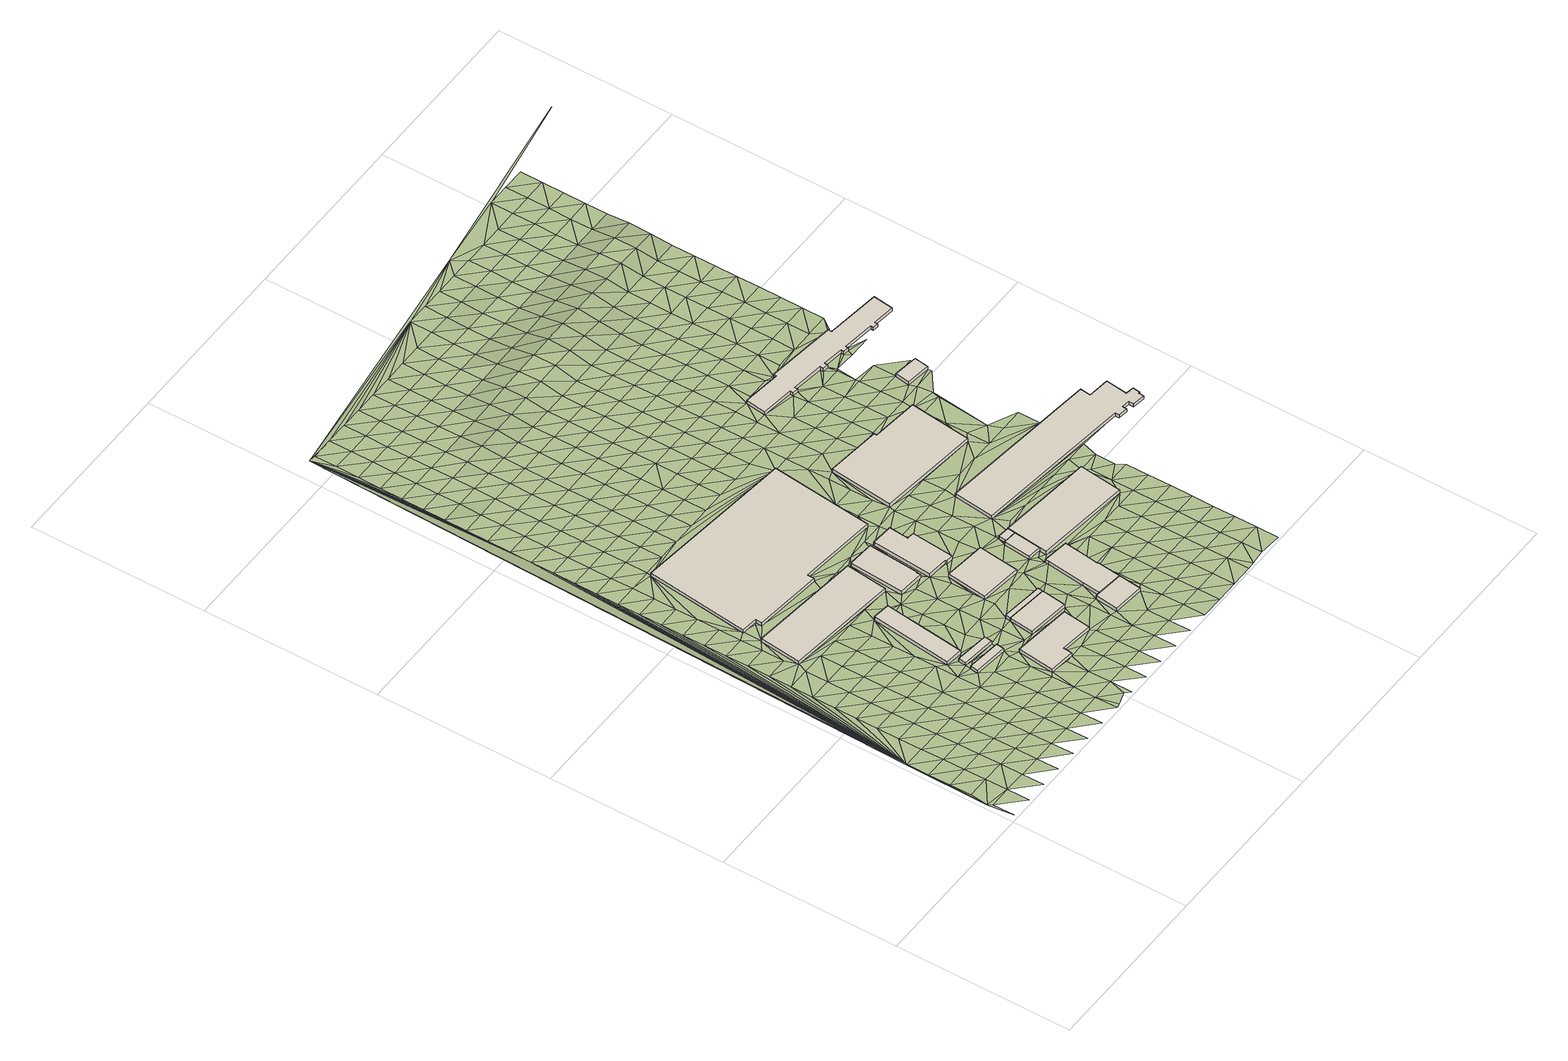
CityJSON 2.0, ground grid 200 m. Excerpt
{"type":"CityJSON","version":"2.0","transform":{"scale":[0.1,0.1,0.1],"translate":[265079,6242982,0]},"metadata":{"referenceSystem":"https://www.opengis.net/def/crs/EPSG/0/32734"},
"CityObjects":{
"building1":{"type":"Building","attributes":{"building":"industrial","building:levels":"1","footprint":{"type":"Polygon"},"plus_code":"C7X3XXXX+XMX","ground_height":4.06,"building_height":4.1,"roof_height":8.16},"geometry":[{"type":"Solid","lod":"1","boundaries":[[[[0,1,2,3]],[[1,4,5,2]],[[4,6,7,5]],[[6,0,3,7]],[[3,2,5,7]],[[6,4,1,0]]]]}]},
"building2":{"type":"Building","attributes":{"building":"industrial","building:levels":"1","footprint":{"type":"Polygon"},"plus_code":"C7X5XQX2+XPX","ground_height":4.06,"building_height":4.1,"roof_height":8.16},"geometry":[{"type":"Solid","lod":"1","boundaries":[[[[8,9,10,11]],[[9,12,13,10]],[[12,14,15,13]],[[14,8,11,15]],[[11,10,13,15]],[[14,12,9,8]]]]}]},
"building3":{"type":"Building","attributes":{"building":"yes","building:levels":"1","footprint":{"type":"Polygon"},"plus_code":"C5X5X9XC+XXW","ground_height":2.89,"building_height":4.1,"roof_height":6.99},"geometry":[{"type":"Solid","lod":"1","boundaries":[[[[16,17,18,19]],[[17,20,21,18]],[[20,22,23,21]],[[22,16,19,23]],[[19,18,21,23]],[[22,20,17,16]]]]}]},
"building4":{"type":"Building","attributes":{"building":"industrial","building:levels":"1","footprint":{"type":"Polygon"},"plus_code":"C6XCXPXF+XRR","ground_height":3.69,"building_height":4.1,"roof_height":7.79},"geometry":[{"type":"Solid","lod":"1","boundaries":[[[[24,25,26,27]],[[25,28,29,26]],[[28,30,31,29]],[[30,32,33,31]],[[32,34,35,33]],[[34,36,37,35]],[[36,38,39,37]],[[38,24,27,39]],[[27,26,29,31,33,35,37,39]],[[38,36,34,32,30,28,25,24]]]]}]},
"building5":{"type":"Building","attributes":{"building":"yes","building:levels":"1","footprint":{"type":"Polygon"},"plus_code":"C9XWXHXW+XPR","ground_height":4.62,"building_height":4.1,"roof_height":8.72},"geometry":[{"type":"Solid","lod":"1","boundaries":[[[[40,41,42,43]],[[41,44,45,42]],[[44,46,47,45]],[[46,48,49,47]],[[48,50,51,49]],[[50,40,43,51]],[[43,42,45,47,49,51]],[[50,48,46,44,41,40]]]]}]},
"building6":{"type":"Building","attributes":{"building":"yes","building:levels":"1","footprint":{"type":"Polygon"},"plus_code":"CCXXXHXQ+XCX","ground_height":4.51,"building_height":4.1,"roof_height":8.61},"geometry":[{"type":"Solid","lod":"1","boundaries":[[[[52,53,54,55]],[[53,56,57,54]],[[56,58,59,57]],[[58,52,55,59]],[[55,54,57,59]],[[58,56,53,52]]]]}]},
"building7":{"type":"Building","attributes":{"building":"industrial","building:levels":"1","footprint":{"type":"Polygon"},"plus_code":"C7X3X4X7+XXX","ground_height":2.41,"building_height":4.1,"roof_height":6.51},"geometry":[{"type":"Solid","lod":"1","boundaries":[[[[60,61,62,63]],[[61,64,65,62]],[[64,66,67,65]],[[66,68,69,67]],[[68,70,71,69]],[[70,72,73,71]],[[72,74,75,73]],[[74,60,63,75]],[[63,62,65,67,69,71,73,75]],[[74,72,70,68,66,64,61,60]]]]}]},
"building8":{"type":"Building","attributes":{"building":"yes","building:levels":"1","footprint":{"type":"Polygon"},"plus_code":"CFX3XHX5+XVV","ground_height":4.48,"building_height":4.1,"roof_height":8.58},"geometry":[{"type":"Solid","lod":"1","boundaries":[[[[53,52,55,54]],[[52,76,77,55]],[[76,78,79,77]],[[78,53,54,79]],[[54,55,77,79]],[[78,76,52,53]]]]}]},
"building9":{"type":"Building","attributes":{"building":"industrial","building:levels":"1","footprint":{"type":"Polygon"},"plus_code":"C9X8X9XC+X3X","ground_height":3.41,"building_height":4.1,"roof_height":7.51},"geometry":[{"type":"Solid","lod":"1","boundaries":[[[[80,81,82,83]],[[81,84,85,82]],[[84,86,87,85]],[[86,88,89,87]],[[88,90,91,89]],[[90,80,83,91]],[[83,82,85,87,89,91]],[[90,88,86,84,81,80]]]]}]},
"building10":{"type":"Building","attributes":{"building":"yes","building:levels":"1","footprint":{"type":"Polygon"},"plus_code":"CFXMXVXC+XCX","ground_height":4.25,"building_height":4.1,"roof_height":8.35},"geometry":[{"type":"Solid","lod":"1","boundaries":[[[[92,93,94,95]],[[93,96,97,94]],[[96,98,99,97]],[[98,92,95,99]],[[95,94,97,99]],[[98,96,93,92]]]]}]},
"building11":{"type":"Building","attributes":{"building":"industrial","building:levels":"1","footprint":{"type":"Polygon"},"plus_code":"CFX3XFXR+XGW","ground_height":3.68,"building_height":4.1,"roof_height":7.78},"geometry":[{"type":"Solid","lod":"1","boundaries":[[[[100,101,102,103]],[[101,104,105,102]],[[104,106,107,105]],[[106,108,109,107]],[[108,110,111,109]],[[110,112,113,111]],[[112,114,115,113]],[[114,100,103,115]],[[103,102,105,107,109,111,113,115]],[[114,112,110,108,106,104,101,100]]]]}]},
"building12":{"type":"Building","attributes":{"building":"yes","building:levels":"1","footprint":{"type":"Polygon"},"plus_code":"CJX6X6XR+X3W","ground_height":4.28,"building_height":4.1,"roof_height":8.38},"geometry":[{"type":"Solid","lod":"1","boundaries":[[[[116,117,118,119]],[[117,120,121,118]],[[120,122,123,121]],[[122,124,125,123]],[[124,116,119,125]],[[119,118,121,123,125]],[[124,122,120,117,116]]]]}]},
"building13":{"type":"Building","attributes":{"building":"yes","building:levels":"1","footprint":{"type":"Polygon"},"plus_code":"CJXHXGX7+X2R","ground_height":4.26,"building_height":4.1,"roof_height":8.36},"geometry":[{"type":"Solid","lod":"1","boundaries":[[[[117,116,119,118]],[[116,126,127,119]],[[126,128,129,127]],[[128,130,131,129]],[[130,132,133,131]],[[132,134,135,133]],[[134,136,137,135]],[[136,138,139,137]],[[138,140,141,139]],[[140,142,143,141]],[[142,117,118,143]],[[118,119,127,129,131,133,135,137,139,141,143]],[[142,140,138,136,134,132,130,128,126,116,117]]]]}]},
"building14":{"type":"Building","attributes":{"building":"yes","building:levels":"1","footprint":{"type":"Polygon"},"plus_code":"CJX7X4XW+X3V","ground_height":4.15,"building_height":4.1,"roof_height":8.25},"geometry":[{"type":"Solid","lod":"1","boundaries":[[[[144,145,146,147]],[[145,148,149,146]],[[148,150,151,149]],[[150,152,153,151]],[[152,144,147,153]],[[147,146,149,151,153]],[[152,150,148,145,144]]]]}]},
"building15":{"type":"Building","attributes":{"building":"yes","building:levels":"1","footprint":{"type":"Polygon"},"plus_code":"CJXCXHX5+XCW","ground_height":4.15,"building_height":4.1,"roof_height":8.25},"geometry":[{"type":"Solid","lod":"1","boundaries":[[[[154,155,156,157]],[[155,148,149,156]],[[148,145,146,149]],[[145,154,157,146]],[[157,156,149,146]],[[145,148,155,154]]]]}]},
"building16":{"type":"Building","attributes":{"building":"yes","building:levels":"1","footprint":{"type":"Polygon"},"plus_code":"CQX9X8XH+XHW","ground_height":4.31,"building_height":4.1,"roof_height":8.41},"geometry":[{"type":"Solid","lod":"1","boundaries":[[[[158,159,146,160,161,157]],[[159,162,147,163,160,146]],[[162,164,165,163,147]],[[164,166,167,165]],[[166,168,169,167]],[[168,158,157,161,169]],[[161,160,163,165,167,169]],[[168,166,164,162,159,158]]]]}]},
"building17":{"type":"Building","attributes":{"building":"industrial","building:levels":"1","footprint":{"type":"Polygon"},"plus_code":"CPX3X3X4+XHV","ground_height":3.05,"building_height":4.1,"roof_height":7.15},"geometry":[{"type":"Solid","lod":"1","boundaries":[[[[170,171,172,173]],[[171,174,175,172]],[[174,176,177,175]],[[176,178,179,177]],[[178,180,181,179]],[[180,170,173,181]],[[173,172,175,177,179,181]],[[180,178,176,174,171,170]]]]}]},
"building18":{"type":"Building","attributes":{"building":"industrial","building:levels":"1","footprint":{"type":"Polygon"},"plus_code":"C2X8XRX3+XCX","ground_height":3.42,"building_height":4.1,"roof_height":7.52},"geometry":[{"type":"Solid","lod":"1","boundaries":[[[[182,183,184,185]],[[183,186,187,184]],[[186,188,189,187]],[[188,190,191,189]],[[190,192,193,191]],[[192,194,195,193]],[[194,196,197,195]],[[196,198,199,197]],[[198,200,201,199]],[[200,202,203,201]],[[202,204,205,203]],[[204,206,207,205]],[[206,208,209,207]],[[208,210,211,209]],[[210,212,213,211]],[[212,182,185,213]],[[185,184,187,189,191,193,195,197,199,201,203,205,207,209,211,213]],[[212,210,208,206,204,202,200,198,196,194,192,190,188,186,183,182]]]]}]},
"building19":{"type":"Building","attributes":{"building":"industrial","building:levels":"1","footprint":{"type":"Polygon"},"plus_code":"CVXCXHXV+X3R","ground_height":2.45,"building_height":4.1,"roof_height":6.55},"geometry":[{"type":"Solid","lod":"1","boundaries":[[[[214,215,216,217]],[[215,218,219,216]],[[218,220,221,219]],[[220,222,223,221]],[[222,224,225,223]],[[224,226,227,225]],[[226,228,229,227]],[[228,230,231,229]],[[230,232,233,231]],[[232,234,235,233]],[[234,236,237,235]],[[236,238,239,237]],[[238,240,241,239]],[[240,242,243,241]],[[242,244,245,243]],[[244,246,247,245]],[[246,248,249,247]],[[248,250,251,249]],[[250,252,253,251]],[[252,254,255,253]],[[254,256,257,255]],[[256,258,259,257]],[[258,260,261,259]],[[260,214,217,261]],[[217,216,219,221,223,225,227,229,231,233,235,237,239,241,243,245,247,249,251,253,255,257,259,261]],[[260,258,256,254,252,250,248,246,244,242,240,238,236,234,232,230,228,226,224,222,220,218,215,214]]]]}]},
"building20":{"type":"Building","attributes":{"building":"industrial","building:levels":"1","footprint":{"type":"Polygon"},"plus_code":"C3X2XFXM+XMV","ground_height":2.63,"building_height":4.1,"roof_height":6.73},"geometry":[{"type":"Solid","lod":"1","boundaries":[[[[262,263,264,265]],[[263,266,267,264]],[[266,268,269,267]],[[268,262,265,269]],[[265,264,267,269]],[[268,266,263,262]]]]}]},
"terrain1":{"type":"TINRelief","geometry":[{"type":"CompositeSurface","lod":"1","boundaries":[[[270,271,272]],[[273,272,274]],[[275,272,271]],[[273,276,272]],[[274,272,277]],[[278,275,271]],[[279,272,276]],[[273,274,277]],[[275,277,272]],[[276,273,280]],[[277,280,273]],[[281,279,276]],[[280,281,276]],[[277,275,282]],[[283,284,275]],[[280,277,282]],[[281,285,279]],[[275,284,282]],[[285,286,279]],[[281,280,287]],[[286,288,279]],[[287,280,282]],[[281,289,285]],[[288,290,279]],[[284,291,282]],[[289,281,287]],[[290,292,279]],[[293,291,284]],[[286,285,294]],[[287,282,295]],[[294,285,289]],[[292,296,279]],[[282,291,295]],[[286,297,288]],[[296,298,279]],[[289,287,299]],[[294,297,286]],[[298,300,279]],[[299,287,295]],[[301,290,288]],[[289,302,294]],[[300,303,279]],[[288,297,301]],[[295,291,304]],[[302,289,299]],[[290,305,292]],[[279,303,306]],[[291,307,304]],[[297,294,308]],[[301,305,290]],[[299,295,309]],[[308,294,302]],[[306,310,279]],[[311,272,279]],[[312,296,292]],[[295,304,309]],[[313,301,297]],[[314,279,310]],[[305,312,292]],[[299,315,302]],[[313,297,308]],[[279,314,316]],[[299,309,315]],[[298,296,317]],[[318,305,301]],[[312,319,296]],[[308,302,320]],[[279,316,321]],[[313,318,301]],[[304,322,309]],[[296,319,317]],[[302,315,320]],[[312,305,323]],[[324,300,298]],[[279,321,325]],[[322,304,326]],[[313,308,327]],[[318,323,305]],[[303,300,328]],[[315,309,329]],[[325,330,279]],[[327,308,320]],[[317,324,298]],[[331,319,312]],[[309,322,329]],[[313,332,318]],[[279,330,333]],[[323,331,312]],[[324,328,300]],[[303,334,306]],[[315,335,320]],[[332,313,327]],[[336,279,333]],[[334,303,328]],[[329,335,315]],[[317,319,337]],[[323,318,338]],[[331,339,319]],[[340,327,320]],[[310,306,341]],[[279,336,342]],[[338,318,332]],[[329,322,343]],[[324,317,337]],[[319,339,337]],[[335,340,320]],[[341,306,334]],[[323,344,331]],[[322,345,343]],[[328,324,346]],[[310,347,314]],[[327,348,332]],[[334,328,346]],[[323,338,344]],[[349,335,329]],[[340,348,327]],[[341,347,310]],[[339,331,350]],[[334,346,341]],[[343,349,329]],[[351,316,314]],[[350,331,344]],[[340,335,352]],[[338,332,353]],[[351,314,347]],[[348,354,332]],[[337,355,324]],[[341,346,356]],[[339,357,337]],[[347,341,356]],[[349,352,335]],[[316,358,321]],[[344,338,353]],[[357,339,350]],[[332,354,353]],[[348,340,359]],[[347,356,351]],[[279,342,311]],[[351,358,316]],[[349,343,360]],[[346,361,356]],[[352,359,340]],[[362,325,321]],[[350,344,363]],[[348,364,354]],[[355,337,357]],[[365,360,343]],[[361,346,366]],[[358,362,321]],[[363,344,353]],[[367,352,349]],[[359,368,348]],[[369,324,355]],[[368,364,348]],[[356,361,370]],[[353,354,371]],[[330,325,372]],[[350,373,357]],[[0,354,364]],[[360,367,349]],[[365,374,360]],[[371,354,9]],[[0,9,354]],[[362,372,325]],[[373,350,363]],[[366,370,361]],[[363,353,371]],[[375,359,352]],[[356,60,351]],[[376,333,330]],[[355,357,377]],[[378,360,374]],[[367,375,352]],[[351,60,358]],[[9,8,371]],[[372,376,330]],[[377,357,373]],[[0,379,9]],[[380,368,359]],[[371,8,381]],[[362,358,60]],[[382,336,333]],[[367,360,383]],[[384,324,369]],[[375,380,359]],[[385,364,368]],[[378,383,360]],[[386,366,346]],[[376,382,333]],[[369,355,377]],[[371,34,363]],[[367,387,375]],[[60,372,362]],[[363,34,373]],[[388,379,0]],[[342,336,389]],[[378,390,383]],[[380,391,368]],[[380,375,387]],[[392,9,379]],[[367,393,387]],[[376,372,394]],[[382,389,336]],[[383,393,367]],[[34,377,373]],[[368,391,385]],[[8,395,381]],[[396,397,342]],[[394,372,60]],[[369,377,34]],[[398,380,387]],[[399,382,376]],[[389,396,342]],[[384,400,324]],[[380,398,391]],[[379,388,392]],[[401,387,393]],[[399,376,394]],[[402,397,403]],[[385,391,398]],[[389,382,404]],[[393,383,405]],[[396,403,397]],[[395,406,381]],[[407,387,401]],[[34,384,369]],[[408,381,409]],[[382,399,404]],[[381,406,409]],[[383,410,405]],[[311,342,397]],[[401,393,407]],[[411,412,402]],[[60,413,394]],[[385,398,414]],[[388,385,414]],[[396,389,415]],[[403,411,402]],[[311,397,402]],[[386,416,366]],[[399,394,413]],[[407,393,417]],[[415,389,404]],[[393,405,417]],[[346,22,386]],[[418,392,388]],[[419,412,420]],[[421,384,34]],[[392,418,395]],[[311,402,412]],[[422,403,396]],[[423,408,424]],[[411,420,412]],[[424,408,409]],[[414,418,388]],[[425,414,398]],[[399,426,404]],[[406,395,427]],[[396,415,422]],[[311,412,419]],[[428,429,419]],[[430,407,431]],[[399,413,426]],[[423,432,28]],[[431,407,417]],[[411,403,433]],[[409,406,434]],[[420,428,419]],[[60,435,413]],[[424,432,423]],[[427,395,418]],[[436,28,432]],[[419,429,311]],[[415,404,437]],[[421,436,432]],[[417,405,438]],[[422,433,403]],[[384,421,400]],[[439,440,429]],[[424,409,434]],[[437,404,426]],[[406,427,434]],[[438,405,441]],[[429,440,311]],[[414,53,418]],[[442,420,411]],[[425,53,414]],[[428,439,429]],[[443,422,415]],[[444,431,417]],[[400,421,432]],[[425,398,50]],[[445,430,431]],[[433,442,411]],[[440,446,311]],[[446,440,447]],[[413,435,426]],[[424,448,432]],[[427,418,78]],[[443,415,437]],[[444,417,438]],[[428,420,449]],[[53,78,418]],[[439,447,440]],[[434,448,424]],[[446,450,311]],[[433,422,451]],[[416,386,452]],[[400,432,453]],[[442,449,420]],[[454,450,446]],[[437,426,455]],[[443,451,422]],[[444,456,431]],[[450,457,311]],[[452,458,416]],[[459,453,432]],[[460,439,428]],[[445,431,456]],[[447,454,446]],[[455,426,435]],[[459,432,448]],[[427,78,461]],[[427,462,434]],[[442,433,463]],[[449,460,428]],[[457,464,311]],[[386,22,452]],[[457,450,465]],[[437,466,443]],[[444,438,467]],[[433,451,463]],[[427,461,462]],[[447,439,468]],[[448,434,469]],[[400,453,90]],[[454,465,450]],[[466,437,455]],[[438,470,467]],[[449,442,471]],[[460,468,439]],[[469,434,462]],[[50,58,425]],[[472,464,457]],[[451,443,473]],[[444,474,456]],[[452,475,458]],[[471,442,463]],[[453,459,476]],[[400,90,22]],[[454,447,477]],[[464,478,311]],[[479,455,435]],[[480,50,445]],[[465,472,457]],[[473,443,466]],[[459,448,481]],[[444,467,474]],[[482,445,456]],[[460,449,483]],[[461,78,484]],[[468,477,447]],[[469,485,448]],[[451,486,463]],[[483,449,471]],[[22,475,452]],[[448,485,481]],[[445,487,480]],[[488,465,454]],[[455,489,466]],[[50,480,58]],[[472,478,464]],[[486,451,473]],[[474,482,456]],[[481,476,459]],[[462,461,484]],[[460,490,468]],[[92,469,462]],[[90,475,22]],[[477,488,454]],[[479,489,455]],[[471,463,491]],[[492,435,60]],[[76,484,78]],[[445,482,487]],[[490,460,483]],[[485,469,92]],[[487,58,480]],[[476,493,494]],[[472,465,495]],[[496,473,466]],[[467,497,474]],[[481,493,476]],[[491,463,486]],[[477,468,498]],[[481,485,92]],[[488,495,465]],[[489,496,466]],[[497,467,499]],[[482,474,500]],[[483,471,501]],[[490,498,468]],[[475,90,502]],[[475,503,458]],[[504,478,472]],[[486,473,505]],[[501,471,491]],[[488,477,506]],[[114,493,481]],[[500,474,507]],[[489,479,508]],[[509,462,484]],[[487,510,58]],[[52,58,510]],[[92,511,481]],[[495,504,472]],[[496,505,473]],[[507,474,497]],[[120,482,500]],[[483,512,490]],[[487,482,120]],[[506,477,498]],[[513,491,486]],[[483,501,512]],[[511,514,481]],[[493,114,502]],[[515,495,488]],[[516,496,489]],[[510,487,120]],[[517,76,52]],[[504,518,478]],[[505,513,486]],[[475,502,519]],[[510,517,52]],[[520,484,76]],[[498,490,521]],[[506,515,488]],[[508,516,489]],[[511,92,522]],[[491,523,501]],[[512,521,490]],[[435,492,479]],[[495,524,504]],[[525,505,496]],[[507,497,526]],[[517,520,76]],[[510,120,527]],[[509,484,520]],[[513,523,491]],[[500,507,528]],[[519,502,114]],[[517,510,527]],[[529,506,498]],[[527,120,117]],[[475,519,503]],[[515,524,495]],[[516,525,496]],[[497,530,526]],[[531,512,501]],[[92,532,522]],[[521,529,498]],[[533,518,504]],[[513,505,534]],[[523,531,501]],[[515,506,535]],[[536,516,508]],[[524,533,504]],[[525,534,505]],[[507,526,537]],[[538,519,114]],[[521,512,539]],[[528,507,537]],[[529,535,506]],[[520,517,140]],[[517,527,140]],[[540,523,513]],[[479,492,508]],[[152,509,520]],[[531,539,512]],[[541,532,509]],[[542,524,515]],[[525,516,543]],[[526,530,544]],[[509,152,541]],[[533,545,518]],[[534,540,513]],[[114,546,538]],[[547,529,521]],[[503,519,538]],[[535,542,515]],[[536,543,516]],[[548,549,550]],[[522,532,551]],[[546,548,550]],[[531,523,552]],[[140,138,520]],[[520,138,152]],[[539,547,521]],[[528,537,553]],[[522,554,549]],[[533,524,555]],[[537,526,556]],[[540,552,523]],[[551,554,522]],[[553,557,528]],[[558,535,529]],[[534,525,559]],[[542,555,524]],[[541,150,532]],[[543,560,525]],[[544,556,526]],[[541,152,150]],[[561,311,478]],[[562,539,531]],[[547,558,529]],[[538,563,503]],[[564,152,138]],[[565,550,549]],[[546,550,565]],[[536,508,492]],[[553,566,557]],[[567,545,533]],[[540,534,559]],[[553,537,568]],[[552,562,531]],[[525,560,559]],[[542,535,569]],[[138,570,564]],[[536,571,543]],[[503,563,572]],[[555,567,533]],[[564,144,152]],[[568,537,556]],[[573,557,566]],[[574,538,546]],[[549,554,565]],[[547,539,575]],[[558,569,535]],[[551,532,576]],[[150,155,532]],[[564,570,144]],[[552,540,577]],[[566,553,578]],[[562,575,539]],[[155,579,532]],[[538,580,563]],[[573,581,582]],[[583,555,542]],[[560,543,584]],[[565,574,546]],[[576,554,551]],[[585,570,138]],[[556,544,586]],[[567,587,545]],[[577,540,559]],[[578,553,568]],[[582,581,588]],[[576,532,579]],[[150,148,155]],[[589,558,547]],[[569,583,542]],[[543,571,584]],[[566,590,573]],[[538,574,580]],[[562,552,591]],[[572,492,503]],[[572,563,592]],[[561,478,518]],[[575,589,547]],[[536,492,571]],[[567,555,593]],[[560,594,559]],[[565,554,595]],[[596,568,556]],[[577,591,552]],[[590,566,578]],[[573,597,581]],[[580,592,563]],[[155,154,579]],[[598,569,558]],[[583,593,555]],[[584,594,560]],[[588,581,597]],[[554,576,595]],[[596,556,586]],[[599,575,562]],[[589,598,558]],[[597,573,590]],[[600,587,567]],[[577,559,601]],[[602,574,565]],[[603,578,568]],[[591,599,562]],[[604,572,592]],[[588,605,606]],[[576,579,607]],[[583,569,608]],[[571,609,584]],[[154,607,579]],[[593,600,567]],[[559,594,601]],[[595,602,565]],[[603,568,596]],[[610,606,605]],[[589,575,611]],[[598,608,569]],[[604,612,572]],[[605,585,610]],[[580,574,613]],[[605,588,597]],[[607,595,576]],[[561,518,545]],[[591,577,614]],[[590,578,615]],[[492,609,571]],[[599,611,575]],[[616,492,572]],[[617,593,583]],[[594,584,618]],[[600,619,587]],[[577,601,614]],[[616,572,612]],[[613,574,602]],[[615,578,603]],[[154,620,607]],[[580,621,592]],[[622,598,589]],[[596,586,623]],[[608,617,583]],[[618,584,609]],[[624,599,591]],[[625,597,590]],[[592,621,604]],[[611,622,589]],[[600,593,626]],[[601,594,627]],[[596,623,603]],[[591,614,624]],[[595,628,602]],[[625,590,615]],[[607,628,595]],[[586,629,623]],[[608,598,630]],[[631,620,154]],[[604,621,612]],[[617,626,593]],[[618,627,594]],[[585,605,632]],[[633,611,599]],[[605,597,634]],[[613,635,580]],[[622,630,598]],[[570,585,166]],[[561,545,587]],[[620,631,607]],[[636,609,492]],[[637,619,600]],[[601,638,614]],[[613,602,639]],[[615,603,640]],[[616,641,492]],[[616,612,621]],[[624,633,599]],[[634,597,625]],[[617,608,642]],[[618,609,636]],[[626,637,600]],[[627,638,601]],[[603,623,640]],[[602,628,639]],[[629,643,623]],[[622,611,644]],[[641,636,492]],[[630,642,608]],[[624,614,645]],[[646,625,615]],[[633,644,611]],[[632,605,634]],[[647,626,617]],[[618,648,627]],[[637,649,619]],[[614,638,645]],[[635,613,639]],[[640,646,615]],[[650,616,621]],[[651,630,622]],[[641,616,650]],[[642,647,617]],[[648,618,636]],[[652,633,624]],[[634,625,653]],[[623,643,654]],[[561,587,619]],[[644,651,622]],[[607,631,655]],[[637,626,656]],[[638,627,657]],[[623,654,640]],[[624,645,652]],[[646,653,625]],[[632,166,585]],[[642,630,658]],[[659,636,641]],[[647,656,626]],[[657,627,648]],[[628,660,639]],[[661,654,643]],[[662,644,633]],[[663,632,634]],[[651,658,630]],[[659,641,650]],[[664,649,637]],[[645,638,665]],[[660,635,639]],[[646,640,666]],[[154,168,631]],[[621,667,650]],[[652,662,633]],[[653,663,634]],[[668,647,642]],[[636,669,648]],[[580,635,670]],[[656,664,637]],[[665,638,657]],[[666,640,654]],[[651,644,671]],[[658,668,642]],[[669,636,659]],[[561,619,649]],[[672,652,645]],[[673,653,646]],[[607,655,674]],[[662,671,644]],[[663,675,632]],[[656,647,676]],[[657,648,677]],[[664,678,649]],[[672,645,665]],[[673,646,666]],[[679,658,651]],[[628,680,660]],[[681,659,650]],[[654,661,682]],[[667,621,180]],[[668,676,647]],[[677,648,669]],[[561,683,311]],[[684,662,652]],[[685,663,653]],[[671,679,651]],[[681,650,667]],[[166,632,675]],[[686,664,656]],[[687,665,657]],[[666,654,682]],[[672,684,652]],[[685,653,673]],[[661,688,682]],[[668,658,689]],[[669,659,690]],[[676,686,656]],[[677,687,657]],[[168,655,631]],[[691,671,662]],[[692,675,663]],[[679,689,658]],[[690,659,681]],[[678,561,649]],[[635,660,670]],[[693,607,674]],[[664,694,678]],[[695,672,665]],[[673,666,696]],[[684,691,662]],[[697,677,669]],[[692,663,685]],[[698,676,668]],[[686,694,664]],[[695,665,687]],[[696,666,682]],[[679,671,699]],[[681,667,700]],[[689,698,668]],[[701,669,690]],[[701,697,669]],[[684,672,702]],[[673,703,685]],[[691,699,671]],[[704,675,692]],[[704,166,675]],[[677,705,687]],[[180,700,667]],[[676,706,686]],[[694,707,678]],[[677,697,705]],[[702,672,695]],[[703,673,696]],[[708,689,679]],[[709,690,681]],[[698,706,676]],[[660,680,670]],[[674,655,168]],[[705,695,687]],[[710,691,684]],[[692,685,711]],[[707,561,678]],[[699,708,679]],[[180,178,700]],[[700,709,681]],[[712,607,693]],[[713,694,686]],[[710,684,702]],[[714,680,628]],[[711,685,703]],[[715,166,704]],[[698,689,716]],[[701,690,717]],[[706,713,686]],[[699,691,718]],[[692,719,704]],[[708,716,689]],[[717,690,709]],[[715,168,166]],[[701,220,697]],[[695,705,720]],[[707,694,721]],[[720,702,695]],[[722,700,178]],[[718,691,710]],[[711,719,692]],[[723,706,698]],[[713,721,694]],[[680,724,670]],[[725,708,699]],[[693,674,168]],[[709,700,722]],[[704,726,715]],[[716,723,698]],[[705,727,720]],[[728,701,717]],[[729,168,715]],[[730,561,707]],[[710,702,731]],[[725,699,718]],[[726,704,719]],[[728,220,701]],[[697,220,218]],[[706,732,713]],[[721,730,707]],[[702,720,731]],[[729,715,733]],[[716,708,734]],[[735,717,709]],[[723,732,706]],[[727,705,736]],[[737,718,710]],[[712,738,607]],[[168,729,739]],[[178,176,722]],[[670,724,740]],[[734,708,725]],[[735,709,722]],[[726,741,715]],[[742,721,713]],[[720,727,743]],[[733,715,741]],[[693,168,739]],[[710,731,737]],[[730,744,561]],[[745,723,716]],[[728,717,746]],[[724,680,714]],[[732,742,713]],[[747,670,740]],[[728,222,220]],[[739,729,733]],[[725,718,748]],[[745,716,734]],[[746,717,735]],[[724,749,740]],[[730,721,750]],[[751,731,720]],[[743,727,736]],[[670,747,752]],[[718,737,748]],[[753,732,723]],[[742,750,721]],[[222,728,754]],[[751,720,743]],[[176,670,752]],[[740,749,747]],[[712,693,739]],[[755,734,725]],[[722,756,735]],[[757,749,724]],[[753,723,745]],[[754,728,746]],[[222,754,224]],[[758,737,731]],[[759,744,730]],[[748,755,725]],[[628,210,714]],[[756,722,176]],[[742,732,760]],[[750,759,730]],[[758,731,751]],[[743,736,761]],[[743,761,751]],[[724,714,757]],[[745,734,762]],[[763,746,735]],[[760,732,753]],[[748,737,764]],[[762,734,755]],[[735,756,763]],[[765,750,742]],[[752,747,766]],[[749,766,747]],[[764,737,758]],[[759,767,744]],[[561,744,683]],[[224,754,226]],[[768,753,745]],[[746,769,754]],[[765,742,760]],[[176,752,766]],[[757,770,749]],[[751,761,771]],[[755,748,772]],[[745,762,768]],[[763,773,746]],[[759,750,774]],[[771,758,751]],[[772,748,764]],[[756,176,775]],[[773,769,746]],[[776,760,753]],[[774,750,765]],[[771,761,777]],[[770,757,714]],[[262,763,756]],[[778,762,755]],[[226,754,228]],[[779,766,749]],[[768,776,753]],[[766,779,176]],[[780,754,769]],[[780,228,754]],[[781,767,759]],[[764,758,782]],[[176,779,775]],[[755,772,778]],[[761,783,777]],[[765,760,784]],[[744,767,683]],[[781,759,774]],[[782,758,771]],[[262,756,775]],[[768,762,785]],[[773,763,786]],[[784,760,776]],[[787,772,764]],[[228,780,230]],[[788,780,769]],[[262,268,763]],[[785,762,778]],[[789,774,765]],[[783,771,777]],[[773,790,769]],[[230,780,788]],[[763,268,786]],[[787,764,782]],[[791,767,781]],[[232,230,788]],[[792,776,768]],[[789,765,784]],[[772,793,778]],[[792,768,785]],[[786,790,773]],[[781,774,794]],[[795,782,771]],[[793,772,787]],[[796,232,788]],[[775,779,797]],[[791,683,767]],[[798,784,776]],[[799,262,775]],[[794,774,789]],[[771,783,795]],[[783,761,800]],[[801,785,778]],[[798,776,792]],[[802,791,781]],[[801,778,793]],[[796,788,803]],[[803,788,804]],[[805,787,782]],[[789,784,806]],[[786,268,807]],[[802,781,794]],[[782,795,808]],[[799,775,797]],[[809,792,785]],[[790,786,810]],[[806,784,798]],[[787,805,793]],[[782,808,805]],[[809,785,801]],[[811,794,789]],[[803,804,812]],[[813,791,802]],[[813,683,791]],[[786,807,810]],[[798,792,814]],[[795,783,815]],[[811,789,806]],[[814,792,809]],[[802,794,816]],[[808,795,815]],[[793,817,801]],[[793,805,818]],[[819,815,783]],[[819,783,800]],[[820,812,804]],[[821,806,798]],[[816,794,811]],[[812,820,822]],[[821,798,814]],[[793,818,817]],[[823,813,802]],[[808,824,805]],[[809,801,825]],[[811,806,826]],[[683,813,827]],[[823,802,816]],[[824,808,815]],[[814,809,825]],[[826,806,821]],[[801,817,825]],[[818,805,828]],[[829,816,811]],[[800,830,819]],[[828,805,824]],[[827,813,823]],[[830,800,831]],[[832,815,819]],[[829,811,826]],[[833,821,814]],[[817,818,834]],[[825,835,814]],[[816,836,823]],[[815,832,824]],[[834,818,828]],[[832,819,830]],[[821,833,826]],[[814,835,833]],[[836,816,829]],[[825,817,837]],[[828,824,838]],[[839,827,823]],[[837,817,834]],[[840,829,826]],[[839,823,836]],[[824,832,838]],[[841,835,825]],[[683,827,842]],[[826,833,840]],[[837,841,825]],[[836,829,843]],[[834,828,844]],[[838,845,828]],[[846,827,839]],[[843,829,840]],[[833,835,847]],[[844,837,834]],[[841,848,835]],[[844,828,845]],[[849,839,836]],[[833,847,840]],[[835,848,847]],[[836,843,849]],[[846,842,827]],[[850,846,839]],[[841,837,851]],[[837,844,852]],[[853,843,840]],[[850,839,849]],[[848,841,851]],[[853,840,847]],[[837,852,851]],[[846,850,854]],[[855,849,843]],[[843,853,856]],[[857,847,848]],[[851,858,848]],[[854,842,846]],[[850,849,855]],[[855,843,856]],[[847,857,853]],[[848,858,857]],[[854,850,859]],[[853,860,856]],[[859,850,855]],[[853,857,860]],[[861,842,854]],[[859,861,854]],[[855,856,862]],[[860,863,856]],[[862,859,855]],[[861,864,842]],[[862,856,863]],[[842,865,683]],[[861,859,866]],[[859,862,867]],[[864,861,866]],[[859,867,866]],[[866,868,864]]]}]}
},
"vertices":[
[1446,1466,41],[1435,1375,41],[1435,1375,82],[1446,1466,82],[1814,1332,41],[1814,1332,82],[1825,1423,41],[1825,1423,82],
[1463,1617,41],[1453,1528,41],[1453,1528,82],[1463,1617,82],[1832,1483,41],[1832,1483,82],[1842,1572,41],[1842,1572,82],
[634,3338,29],[582,2869,29],[582,2869,70],[634,3338,70],[1853,2729,29],[1853,2729,70],[1905,3198,29],[1905,3198,70],
[1627,2209,33],[1647,2376,33],[1647,2376,78],[1627,2209,78],[1660,2487,33],[1660,2487,78],[1668,2549,33],[1668,2549,78],[1671,2577,33],[1671,2577,78],[1476,2600,33],[1476,2600,78],[1367,1684,33],[1367,1684,78],[1562,1661,33],[1562,1661,78],
[1888,1202,45],[1840,788,45],[1840,788,87],[1888,1202,87],[2126,755,45],[2126,755,87],[2137,855,45],[2137,855,87],[2508,812,45],[2508,812,87],[2544,1126,45],[2544,1126,87],
[2658,1452,45],[2187,1508,45],[2187,1508,86],[2658,1452,86],[2154,1233,45],[2154,1233,86],[2625,1176,45],[2625,1176,86],
[771,4709,24],[639,3549,24],[639,3549,65],[771,4709,65],[821,3529,24],[821,3529,65],[812,3454,24],[812,3454,65],[1586,3373,24],[1586,3373,65],[1590,3450,24],[1590,3450,65],[2476,3356,24],[2476,3356,65],[2600,4503,24],[2600,4503,65],
[2664,1511,45],[2664,1511,86],[2194,1569,45],[2194,1569,86],
[1903,2572,30],[2192,2551,30],[2192,2551,75],[1903,2572,75],[2195,2595,30],[2195,2595,75],[2202,2595,30],[2202,2595,75],[2243,3169,30],[2243,3169,75],[1947,3190,30],[1947,3190,75],
[2341,2328,40],[2289,1872,40],[2289,1872,83],[2341,2328,83],[2756,1819,40],[2756,1819,83],[2808,2275,40],[2808,2275,83],
[2243,2478,31],[2481,2459,31],[2481,2459,78],[2243,2478,78],[2480,2445,31],[2480,2445,78],[2566,2438,31],[2566,2438,78],[2607,2917,31],[2607,2917,78],[2526,2924,31],[2526,2924,78],[2544,3143,31],[2544,3143,78],[2301,3163,31],[2301,3163,78],
[3241,957,42],[2944,990,42],[2944,990,84],[3241,957,84],[2892,995,42],[2892,995,84],[2863,737,42],[2863,737,84],[3213,699,42],[3213,699,84],
[3269,1220,42],[3269,1220,84],[3261,1230,42],[3261,1230,84],[3281,1370,42],[3281,1370,84],[3297,1510,42],[3297,1510,84],[3310,1624,42],[3310,1624,84],[3310,1629,42],[3310,1629,84],[3022,1669,42],[3022,1669,84],[3018,1635,42],[3018,1635,84],[2968,1199,42],[2968,1199,84],
[3123,1803,42],[3156,2110,42],[3156,2110,82],[3123,1803,82],[3025,2124,42],[3025,2124,82],[3000,2127,42],[3000,2127,82],[2967,1819,42],[2967,1819,82],
[3166,2199,42],[3035,2214,42],[3035,2214,82],[3166,2199,82],
[3166,2199,38],[3156,2110,38],[3156,2110,84],[3166,2199,84],[3123,1803,38],[3123,1803,84],[3113,1721,38],[3113,1721,84],[4190,1600,38],[4190,1600,84],[4245,2079,38],[4245,2079,84],
[2890,4044,28],[2809,3324,28],[2809,3324,72],[2890,4044,72],[3954,3196,28],[3954,3196,72],[4032,3886,28],[4032,3886,72],[3503,3945,28],[3503,3945,72],[3507,3975,28],[3507,3975,72],
[3223,2423,34],[5026,2212,34],[5026,2212,75],[3223,2423,75],[5020,2167,34],[5020,2167,75],[5129,2153,34],[5129,2153,75],[5135,2204,34],[5135,2204,75],[5228,2192,34],[5228,2192,75],[5224,2135,34],[5224,2135,75],[5367,2117,34],[5367,2117,75],[5373,2175,34],[5373,2175,75],[5387,2175,34],[5387,2175,75],[5397,2259,34],[5397,2259,75],[5303,2274,34],[5303,2274,75],[5334,2520,34],[5334,2520,75],[5091,2549,34],[5091,2549,75],[5103,2667,34],[5103,2667,75],[3275,2879,34],[3275,2879,75],
[3195,5239,24],[3165,5009,24],[3165,5009,66],[3195,5239,66],[3533,4963,24],[3533,4963,66],[3529,4925,24],[3529,4925,66],[3593,4917,24],[3593,4917,66],[3597,4952,24],[3597,4952,66],[3962,4906,24],[3962,4906,66],[3957,4868,24],[3957,4868,66],[4019,4860,24],[4019,4860,66],[4024,4897,24],[4024,4897,66],[4261,4868,24],[4261,4868,66],[4257,4834,24],[4257,4834,66],[4320,4826,24],[4320,4826,66],[4324,4857,24],[4324,4857,66],[4682,4812,24],[4682,4812,66],[4678,4778,24],[4678,4778,66],[4743,4770,24],[4743,4770,66],[4747,4804,24],[4747,4804,66],[4997,4772,24],[4997,4772,66],[5026,5002,24],[5026,5002,66],[4412,5080,24],[4412,5080,66],[4417,5119,24],[4417,5119,66],[3629,5219,24],[3629,5219,66],[3625,5185,24],[3625,5185,66],
[4267,4088,26],[4541,4052,26],[4541,4052,67],[4267,4088,67],[4563,4216,26],[4563,4216,67],[4289,4253,26],[4289,4253,67],
[32,5,76],[32,255,71],[1,300,71],[32,755,61],[32,505,66],[282,255,69],[32,1000,55],[282,505,63],[282,5,74],[32,1250,49],[282,755,58],[282,1000,53],[533,505,62],[533,5,71],[533,255,66],[282,1250,48],[282,1510,43],[533,755,57],[282,1760,40],[533,1000,51],[282,2005,38],[784,255,64],[282,2255,37],[784,5,68],[533,1250,46],[784,505,60],[282,2505,37],[533,1510,42],[282,2755,37],[784,755,55],[282,3010,38],[533,1760,40],[784,1000,50],[282,3260,36],[1035,255,61],[533,2005,37],[282,3510,33],[1035,5,66],[784,1250,45],[1035,505,57],[282,3760,31],[206,8270,37],[533,2255,37],[784,1510,40],[282,4010,28],[1035,755,53],[282,4260,25],[533,2755,37],[784,1760,38],[533,2505,37],[1035,1000,48],[282,4510,24],[1285,255,58],[784,2005,37],[582,2869,37],[282,4760,22],[1285,5,63],[1035,1250,43],[533,3010,36],[1285,505,54],[282,5010,20],[784,2255,36],[1035,1510,40],[282,5260,20],[533,3260,34],[1285,755,50],[282,5510,20],[784,2755,36],[1035,1760,38],[784,2505,37],[1285,1000,46],[533,3510,32],[282,5760,20],[1536,255,56],[1035,2005,36],[1536,5,61],[634,3338,34],[533,3760,30],[1285,1250,42],[1536,505,52],[1035,2255,35],[533,4010,28],[1536,755,49],[1285,1760,37],[1285,1510,39],[1035,2755,33],[639,3549,32],[1035,2505,35],[533,4260,26],[1536,1000,46],[1787,255,56],[784,3510,30],[533,4510,25],[1285,2005,35],[1435,1375,43],[1787,5,60],[812,3454,30],[1787,505,52],[1536,1250,43],[1285,2755,31],[821,3529,30],[1367,1684,37],[533,4760,23],[1285,2255,33],[1839,13,60],[1787,755,49],[533,5010,21],[1285,2505,32],[1984,63,59],[1536,1510,41],[1787,1000,47],[1562,1661,39],[533,5260,21],[2038,255,58],[1536,2755,31],[1814,1332,46],[1536,3260,28],[1840,788,49],[1825,1423,44],[533,5510,21],[2038,5,59],[1787,1250,46],[1832,1483,44],[2038,505,52],[784,4760,24],[1842,1572,44],[533,5760,21],[282,6005,22],[1888,1202,46],[784,5010,22],[1853,2729,34],[2038,755,48],[282,6265,23],[533,6005,22],[784,5260,22],[2288,255,52],[1787,1760,42],[2126,755,48],[1627,2209,35],[1787,2005,41],[2288,5,55],[533,6265,23],[282,6515,25],[1035,4760,24],[2038,1250,46],[784,5510,22],[1586,3373,28],[2288,505,49],[2038,1510,45],[282,6760,31],[533,6515,25],[1671,2577,36],[784,5760,22],[1647,2376,35],[1787,2255,39],[2154,1233,46],[1035,5010,24],[2038,1760,44],[533,6760,36],[282,7010,29],[2137,855,48],[2288,755,47],[1787,2505,36],[784,6005,22],[2038,2005,42],[1285,4760,25],[1668,2549,36],[1035,5260,23],[2539,255,49],[533,7010,29],[282,7260,28],[2539,5,52],[784,6265,23],[1035,5510,23],[2539,505,47],[2508,812,46],[282,7510,28],[533,7260,26],[2038,2255,39],[784,6515,27],[282,7765,32],[1035,5760,22],[1787,3260,29],[1903,2572,36],[533,7510,25],[1285,5010,26],[2539,755,46],[282,8015,38],[1590,3450,26],[2038,2505,37],[784,6760,35],[2288,1760,43],[2289,1872,43],[1035,6005,23],[282,8265,37],[533,7765,31],[1285,5260,25],[2790,255,47],[784,7010,33],[2288,2005,42],[2790,5,50],[1035,6265,23],[533,8015,33],[1285,5510,25],[2790,505,44],[2038,3260,30],[2192,2551,38],[784,7260,28],[533,8265,31],[1536,4760,26],[2539,1000,45],[2243,2478,38],[2790,755,43],[1035,6515,26],[2539,1760,44],[2288,2255,40],[1285,5760,24],[2790,1000,42],[784,7510,26],[1536,5010,26],[1035,6760,29],[1285,6005,24],[2600,4503,26],[2202,2595,38],[2195,2595,38],[784,7765,28],[1536,5260,26],[3040,255,46],[1035,7010,39],[3040,5,48],[2863,737,43],[1285,6265,23],[2243,3169,31],[2476,3356,33],[784,8015,31],[1536,5510,26],[1035,7260,32],[3040,505,44],[1787,4760,27],[2756,1819,42],[2790,1250,42],[2480,2445,40],[1285,6515,25],[1536,5760,26],[2481,2459,40],[1035,7510,27],[1787,5010,27],[2790,1510,43],[784,8265,30],[2288,3260,31],[2790,1760,42],[1285,6760,25],[2566,2438,40],[1536,6005,25],[1035,7765,27],[1787,5260,27],[3291,255,46],[2968,1199,43],[3213,699,43],[1285,7010,45],[3291,5,48],[1536,6265,23],[2808,2275,41],[1035,8015,27],[1787,5510,27],[1285,7260,31],[2038,4760,27],[3291,505,44],[2539,3260,33],[1536,6515,25],[1787,5760,26],[2790,2005,41],[1285,7510,25],[2038,5010,28],[3542,5,48],[1035,8265,26],[2544,3143,33],[1536,6760,26],[2526,2924,34],[2607,2917,34],[2539,3010,34],[2790,2505,40],[1787,6005,26],[3291,755,43],[2790,2755,37],[1285,7765,24],[3542,255,46],[3241,957,43],[1536,7010,49],[2038,5510,27],[2038,5260,27],[2288,8515,27],[1787,6265,24],[2539,3510,31],[3040,1760,42],[2790,3010,34],[3291,1000,43],[1285,8015,25],[3542,505,44],[1536,7260,32],[3113,1721,42],[2288,4760,26],[2539,3760,30],[3269,1220,43],[2790,3260,33],[1787,6515,25],[3040,2505,40],[2038,5760,27],[3542,755,43],[3040,2255,42],[2809,3324,33],[3291,1250,43],[3261,1230,43],[1536,7510,24],[2288,5010,27],[3310,1629,44],[3792,5,48],[1285,8265,26],[3281,1370,43],[1787,6760,26],[3542,1000,43],[2038,6005,27],[2790,3510,31],[1536,7765,21],[2288,5260,27],[3040,2755,37],[3792,255,46],[3542,1250,44],[1787,7010,48],[2038,6265,24],[1536,8015,23],[2288,5510,26],[3040,3010,35],[3792,505,45],[2790,3760,30],[3542,1510,44],[3297,1510,44],[3223,2423,40],[1787,7260,44],[2539,4760,26],[3310,1624,44],[2038,6515,23],[2790,4010,29],[3040,3260,33],[2288,5760,27],[3792,755,44],[2790,4260,27],[1787,7510,24],[2539,5010,27],[1536,8265,26],[3291,2255,42],[2890,4044,29],[2038,6760,22],[4043,255,46],[2288,6005,27],[3792,1000,43],[1787,7765,18],[2539,5260,26],[3275,2879,38],[4043,5,48],[2038,7010,62],[3542,2255,42],[3792,1510,44],[2288,6265,25],[3792,1250,43],[3291,3260,32],[2790,4760,25],[1787,8015,21],[2539,5510,26],[3291,3010,35],[4043,505,44],[2790,4510,26],[2038,7260,63],[4127,11,48],[2288,6515,22],[2539,5760,27],[4043,755,43],[2038,7510,26],[2790,5010,26],[1787,8265,27],[3040,4260,26],[2288,6760,21],[2539,6005,26],[4043,1000,43],[4294,255,44],[3792,2255,42],[2038,7765,18],[2790,5260,26],[2288,7010,78],[3040,4510,25],[3542,3010,35],[4296,25,46],[2539,6265,23],[4043,1250,42],[2038,8015,19],[2790,5510,26],[4294,505,42],[3291,4010,27],[2288,7260,73],[3040,4760,25],[3954,3196,32],[2539,6515,19],[2790,5760,27],[4294,755,41],[4043,2255,39],[4043,1510,42],[2288,7510,29],[3040,5010,25],[2038,8265,27],[2539,6760,14],[3792,3010,35],[3291,4260,25],[4545,255,44],[3176,8667,22],[2790,6005,27],[4294,1000,40],[2288,7765,15],[3040,5260,25],[4545,5,47],[2539,7010,83],[3291,4510,25],[2790,6265,23],[4294,1250,39],[4294,2255,36],[2288,8015,17],[3040,5510,26],[4545,505,43],[3165,5009,25],[2539,7260,84],[2790,6515,19],[3542,4010,28],[3291,4760,24],[3040,5760,28],[4545,755,41],[4294,1510,38],[3195,5239,25],[2539,7510,34],[2288,8265,25],[2790,6760,16],[3542,4260,27],[3040,6005,25],[4545,1000,40],[4545,2255,36],[2539,7765,13],[4545,2755,33],[4294,1760,38],[2790,7010,73],[3542,4510,25],[3040,6265,16],[4545,1250,39],[3291,5510,27],[2539,8015,10],[3792,4010,29],[2790,7260,87],[4043,3010,33],[3040,6515,13],[4545,1510,38],[3291,5260,25],[3542,4760,25],[4294,2005,38],[2539,8265,23],[3291,5760,28],[2790,7510,29],[4486,1855,38],[3040,6760,15],[3792,4260,27],[3625,5185,25],[3291,6005,27],[5026,2212,37],[4490,2080,37],[4043,3260,32],[4545,1760,38],[2790,7765,10],[3542,5260,25],[2539,8515,25],[3040,7010,63],[3792,4510,25],[4043,3510,30],[3291,6265,19],[4236,3160,28],[2790,8015,6],[3542,5510,27],[4043,3760,29],[3040,7260,91],[3792,4760,24],[3291,6515,11],[4043,4010,28],[4294,3010,30],[3542,5760,29],[2790,8265,20],[3040,7510,41],[3629,5219,25],[3291,6760,22],[4043,4260,27],[3542,6005,28],[3040,7765,15],[4294,3760,27],[2790,8515,23],[3291,7010,45],[4036,4545,25],[4545,3010,30],[3792,5510,27],[3542,6265,20],[4043,4510,25],[3040,8015,9],[4294,4010,26],[3291,7260,83],[3792,5260,25],[3542,6515,15],[4316,3840,27],[4043,4760,24],[3040,8265,21],[3792,5760,29],[4043,5260,26],[3291,7510,45],[3542,6760,18],[4294,4260,26],[3792,6005,29],[4064,4777,24],[3291,7765,17],[4294,4510,26],[3040,8515,21],[3542,7010,32],[3792,6265,23],[3291,8015,14],[4043,5510,27],[4261,4868,25],[4545,4010,28],[3542,7260,78],[4541,4052,28],[4417,5119,25],[3792,6515,16],[3291,8265,19],[4257,4834,25],[4294,4760,25],[4043,6005,28],[3542,7510,46],[4563,4216,28],[4043,5760,28],[3792,6760,19],[4545,4260,28],[3542,7765,23],[4320,4826,25],[3291,8515,20],[3792,7010,26],[4294,5510,28],[3542,8015,18],[4043,6515,18],[4043,6265,21],[4294,5260,27],[4545,4760,27],[3792,7260,63],[4324,4857,25],[3542,8265,21],[4294,5760,29],[4043,6760,20],[3792,7510,50],[3542,8515,21],[4294,6005,29],[3792,7765,22],[4545,5260,27],[4412,5080,25],[4545,5510,28],[4043,7260,58],[4294,6265,25],[4043,7010,26],[3792,8015,20],[4294,6515,20],[4545,5760,29],[3792,8265,21],[4043,7510,54],[4294,6760,22],[4043,8765,24],[4043,7765,24],[4545,6265,27],[4545,6005,30],[3792,8515,21],[4294,7260,49],[4294,7010,25],[4043,8015,18],[4043,8265,21],[4545,6760,24],[4545,6515,24],[4294,7510,55],[4043,8515,21],[4294,8015,17],[4294,7765,22],[4545,7260,37],[4545,7010,25],[4294,8265,20],[4545,7510,45],[4294,8515,21],[4545,8015,19],[4545,7765,23],[4294,8765,23],[5426,9001,27],[4545,8515,20],[4545,8265,19],[4545,8765,24]
]}
